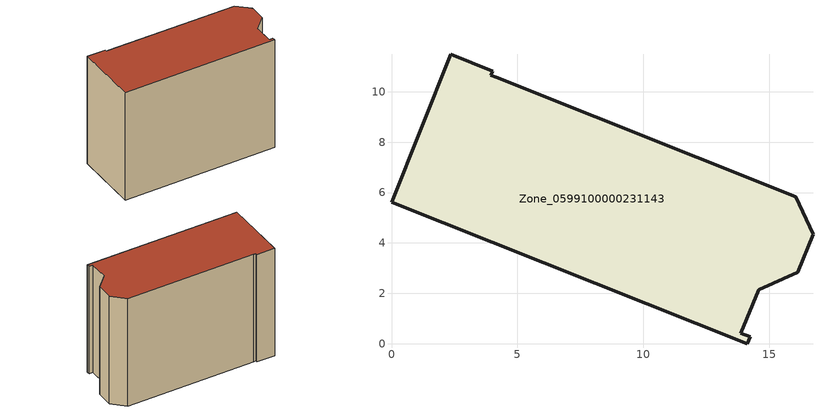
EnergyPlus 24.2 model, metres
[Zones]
Zone_0599100000231143
 floor ground (C_G): 3.95,10.65 4.16,10.58 16.05,5.83 16.73,4.35 16.12,2.84 14.57,2.15 13.87,0.41 14.23,0.27 14.12,0 0,5.61 2.36,11.49 4.02,10.82 z0
 wall outside (C_F): 4.16,10.58 3.95,10.65 4.02,10.82 2.36,11.49 0,5.61 14.12,0 14.23,0.27 13.87,0.41 14.57,2.15 16.12,2.84 16.73,4.35 16.05,5.83 4.16,10.58 z0:11.49
 roof outside (C_R): 16.73,4.35 16.05,5.83 4.16,10.58 3.95,10.65 4.02,10.82 2.36,11.49 0,5.61 14.12,0 14.23,0.27 13.87,0.41 14.57,2.15 16.12,2.84 z11.49
[BUILDING]
Pand.0599100000231143: North Axis=0; Terrain=City; Loads Convergence Tolerance Value=0.04; Temperature Convergence Tolerance Value=0.4; Solar Distribution=FullExterior; Maximum Number of Warmup Days=25; Minimum Number of Warmup Days=1
[Site:Location]
Rotterdam.The.Hague.AP_ZH_NLD Design_Conditions: Latitude=51.96; Longitude=4.45; Time Zone=1; Elevation=-4.5
[SITE:GROUNDTEMPERATURE:BUILDINGSURFACE]
18, 18, 18, 18, 18, 18, 18, 18, 18, 18, 18, 18
[MATERIAL] Thermal Absorptance=0.9; Solar Absorptance=0.7; Visible Absorptance=0.7
Name | Roughness | Thickness | Conductivity | Density | Specific Heat
G.TI.1946 | MediumSmooth | 0.15 | 1 | 540 | 1210
F.TI.1946 | Rough | 0.3 | 0.857143 | 1920 | 840
R.TI.1946 | MediumRough | 0.2 | 0.1 | 1500 | 1000
[CONSTRUCTION]
C_G: G.TI.1946
C_F: F.TI.1946
C_R: R.TI.1946
[ZONE]
Zone_0599100000231143: Type=1; Multiplier=1; Ceiling Height=Autocalculate; Volume=Autocalculate; Floor Area=autocalculate; Part of Total Floor Area=Yes
[ZONEINFILTRATION:DESIGNFLOWRATE]
Infil_Zone_0599100000231143: Zone or ZoneList or Space or SpaceList=Zone_0599100000231143; Schedule=AlwaysOn; Design Flow Rate Calculation Method=Flow/Area; Flow Rate per Floor Area=0.003; Constant Term Coefficient=1; Temperature Term Coefficient=0; Velocity Term Coefficient=0; Velocity Squared Term Coefficient=0
[HVACTEMPLATE:ZONE:IDEALLOADSAIRSYSTEM]
Zone_0599100000231143: Maximum Heating Supply Air Temperature=50; Minimum Cooling Supply Air Temperature=13; Maximum Heating Supply Air Humidity Ratio=0.0156; Minimum Cooling Supply Air Humidity Ratio=0.0077; Heating Limit=NoLimit; Cooling Limit=NoLimit; Dehumidification Control Type=ConstantSensibleHeatRatio; Cooling Sensible Heat Ratio=0.7; Dehumidification Setpoint=60; Humidification Control Type=None; Humidification Setpoint=30; Outdoor Air Method=None; Outdoor Air Flow Rate per Person=0.00944; Outdoor Air Flow Rate per Zone Floor Area=0; Outdoor Air Flow Rate per Zone=0; Demand Controlled Ventilation Type=None; Outdoor Air Economizer Type=NoEconomizer; Heat Recovery Type=None; Sensible Heat Recovery Effectiveness=0.7; Latent Heat Recovery Effectiveness=0.65
[ZONECONTROL:THERMOSTAT]
ThermostatControl_Zone_0599100000231143: Zone or ZoneList=Zone_0599100000231143; Control Type Schedule=DualSetpointControlType; Control 1=Thermostat_Zone_0599100000231143; Temperature Difference Between Cutout And Setpoint=0
[THERMOSTATSETPOINT:DUALSETPOINT]
Thermostat_Zone_0599100000231143: Heating Setpoint Temperature Schedule=HeatingSetpoint_Zone_0599100000231143; Cooling Setpoint Temperature Schedule=CoolingSetpoint_Zone_0599100000231143
[SCHEDULE:COMPACT]
HeatingSetpoint_Zone_0599100000231143: Through: 12/31, For: AllDays, Until: 24:00, 21
CoolingSetpoint_Zone_0599100000231143: Through: 12/31, For: AllDays, Until: 24:00, 24
DualSetpointControlType: Through: 12/31, For: AllDays, Until: 24:00, 4
AlwaysOn: Through: 12/31, For: AllDays, Until: 24:00, 1
